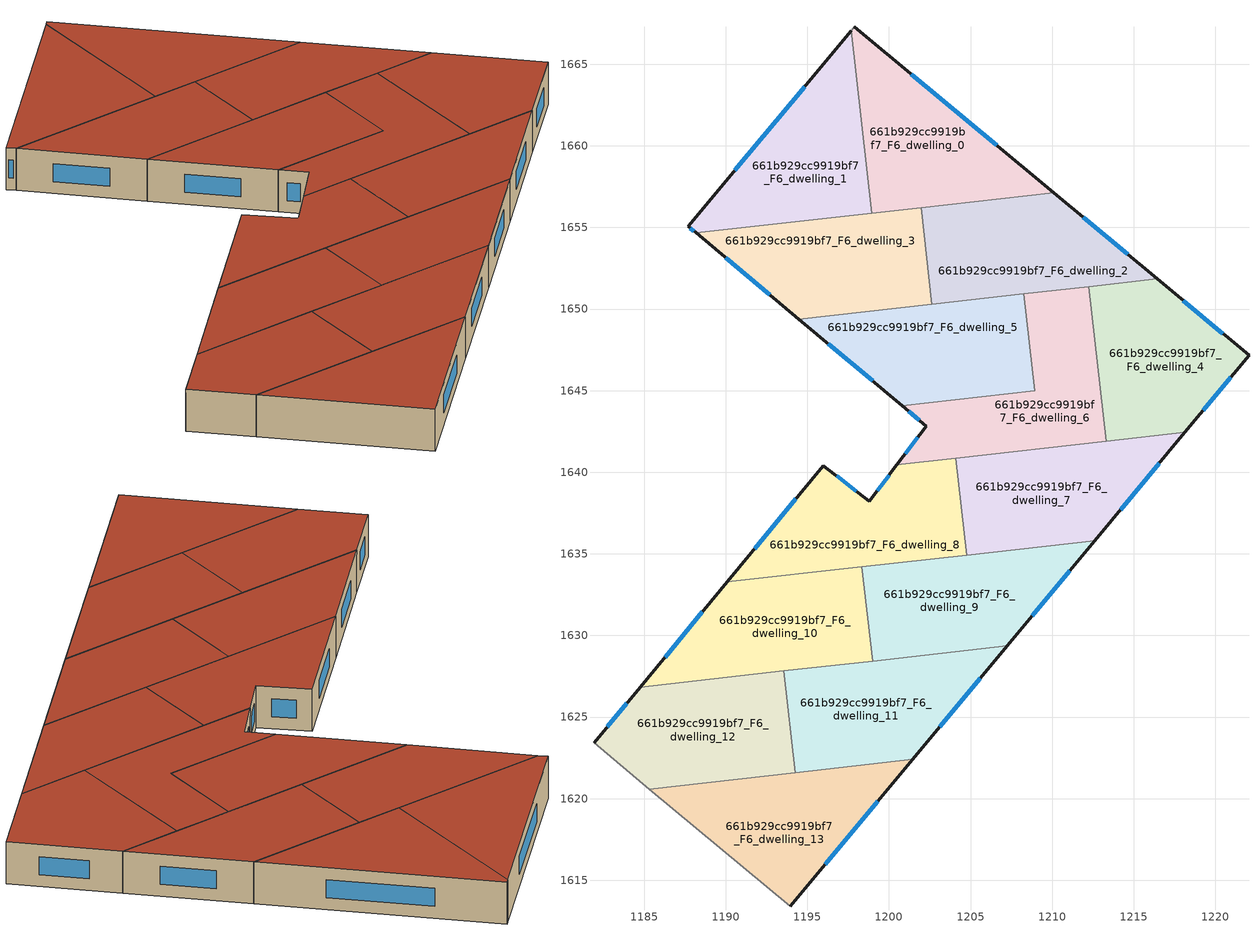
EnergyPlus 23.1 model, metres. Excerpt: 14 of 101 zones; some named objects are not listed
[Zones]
661b929cc9919bf7_F6_dwelling_0
 floor to 661b929cc9919bf7_F5_dwelling_0 (EU_floor_Construction): 1210.1,1657.13 1198.93,1655.87 1197.68,1667.05 1197.89,1667.3 z18
 wall outside (EU_wall_Construction): 1210.1,1657.13 1197.89,1667.3 z18:21
 wall to 661b929cc9919bf7_F6_dwelling_1 (EU_wall_Construction): 1197.68,1667.05 1198.93,1655.87 z18:21
 wall adiabatic (EU_wall_Construction): 1197.89,1667.3 1197.68,1667.05 z18:21
 wall to 661b929cc9919bf7_F6_dwelling_2 (EU_wall_Construction): 1201.97,1656.21 1210.1,1657.13 z18:21
 wall to 661b929cc9919bf7_F6_dwelling_3 (EU_wall_Construction): 1198.93,1655.87 1201.97,1656.21 z18:21
 window (EU_Window_Construction): 1206.61,1660.03 1201.37,1664.39 z18.86:20.14
 roof outside (EU_roof_Construction): 1210.1,1657.13 1197.89,1667.3 1197.68,1667.05 1198.93,1655.87 z21
661b929cc9919bf7_F6_dwelling_1
 floor to 661b929cc9919bf7_F5_dwelling_1 (EU_floor_Construction): 1197.68,1667.05 1198.93,1655.87 1188.19,1654.66 1187.7,1655.07 z18
 wall outside (EU_wall_Construction): 1197.68,1667.05 1187.7,1655.07 1188.19,1654.66 z18:21
 wall to 661b929cc9919bf7_F6_dwelling_3 (EU_wall_Construction): 1188.19,1654.66 1198.93,1655.87 z18:21
 window (EU_Window_Construction): 1194.83,1663.63 1190.55,1658.49 / 1187.84,1654.95 1188.05,1654.78 z18.86:20.14
 roof outside (EU_roof_Construction): 1198.93,1655.87 1197.68,1667.05 1187.7,1655.07 1188.19,1654.66 z21
661b929cc9919bf7_F6_dwelling_10
 floor to 661b929cc9919bf7_F5_dwelling_10 (EU_floor_Construction): 1198.35,1634.21 1199,1628.43 1184.76,1626.83 1190.09,1633.28 z18
 wall outside (EU_wall_Construction): 1190.09,1633.28 1184.76,1626.83 z18:21
 wall to 661b929cc9919bf7_F6_dwelling_9 (EU_wall_Construction): 1199,1628.43 1198.35,1634.21 z18:21
 wall to 661b929cc9919bf7_F6_dwelling_8 (EU_wall_Construction): 1198.35,1634.21 1190.09,1633.28 z18:21
 wall to 661b929cc9919bf7_F6_dwelling_12 (EU_wall_Construction): 1184.76,1626.83 1193.56,1627.82 z18:21
 wall to 661b929cc9919bf7_F6_dwelling_11 (EU_wall_Construction): 1193.56,1627.82 1199,1628.43 z18:21
 window (EU_Window_Construction): 1188.57,1631.44 1186.28,1628.68 z18.86:20.14
 roof outside (EU_roof_Construction): 1199,1628.43 1198.35,1634.21 1190.09,1633.28 1184.76,1626.83 z21
661b929cc9919bf7_F6_dwelling_11
 floor to 661b929cc9919bf7_F5_dwelling_11 (EU_floor_Construction): 1207.24,1629.36 1201.45,1622.4 1194.27,1621.6 1193.56,1627.82 z18
 wall outside (EU_wall_Construction): 1201.45,1622.4 1207.24,1629.36 z18:21
 wall to 661b929cc9919bf7_F6_dwelling_12 (EU_wall_Construction): 1193.56,1627.82 1194.27,1621.6 z18:21
 wall to 661b929cc9919bf7_F6_dwelling_13 (EU_wall_Construction): 1194.27,1621.6 1201.45,1622.4 z18:21
 wall to 661b929cc9919bf7_F6_dwelling_9 (EU_wall_Construction): 1207.24,1629.36 1199,1628.44 z18:21
 window (EU_Window_Construction): 1203.1,1624.39 1205.58,1627.37 z18.86:20.14
 roof outside (EU_roof_Construction): 1201.45,1622.4 1207.24,1629.36 1193.56,1627.82 1194.27,1621.6 z21
661b929cc9919bf7_F6_dwelling_12
 floor to 661b929cc9919bf7_F5_dwelling_12 (EU_floor_Construction): 1193.56,1627.82 1194.27,1621.6 1185.32,1620.59 1181.93,1623.42 1184.76,1626.83 z18
 wall outside (EU_wall_Construction): 1184.76,1626.83 1181.93,1623.42 z18:21
 wall adiabatic (EU_wall_Construction): 1181.93,1623.42 1185.32,1620.59 z18:21
 wall to 661b929cc9919bf7_F6_dwelling_13 (EU_wall_Construction): 1185.32,1620.59 1194.26,1621.6 z18:21
 window (EU_Window_Construction): 1183.95,1625.86 1182.74,1624.39 z18.86:20.14
 roof outside (EU_roof_Construction): 1194.27,1621.6 1193.56,1627.82 1184.76,1626.83 1181.93,1623.42 1185.32,1620.59 z21
661b929cc9919bf7_F6_dwelling_13
 floor to 661b929cc9919bf7_F5_dwelling_13 (EU_floor_Construction): 1201.45,1622.4 1193.95,1613.4 1185.32,1620.59 z18
 wall outside (EU_wall_Construction): 1193.95,1613.4 1201.45,1622.4 z18:21
 wall adiabatic (EU_wall_Construction): 1185.32,1620.59 1193.95,1613.4 z18:21
 window (EU_Window_Construction): 1196.09,1615.97 1199.3,1619.83 z18.86:20.14
 roof outside (EU_roof_Construction): 1193.95,1613.4 1201.45,1622.4 1185.32,1620.59 z21
661b929cc9919bf7_F6_dwelling_2
 floor to 661b929cc9919bf7_F5_dwelling_2 (EU_floor_Construction): 1216.44,1651.84 1202.64,1650.29 1201.97,1656.21 1210.1,1657.13 z18
 wall outside (EU_wall_Construction): 1216.44,1651.84 1210.1,1657.13 z18:21
 wall to 661b929cc9919bf7_F6_dwelling_3 (EU_wall_Construction): 1201.97,1656.21 1202.64,1650.29 z18:21
 wall to 661b929cc9919bf7_F6_dwelling_5 (EU_wall_Construction): 1202.64,1650.29 1208.26,1650.92 z18:21
 wall to 661b929cc9919bf7_F6_dwelling_4 (EU_wall_Construction): 1212.24,1651.37 1216.44,1651.84 z18:21
 wall to 661b929cc9919bf7_F6_dwelling_6 (EU_wall_Construction): 1208.26,1650.92 1212.24,1651.37 z18:21
 window (EU_Window_Construction): 1214.63,1653.35 1211.91,1655.62 z18.86:20.14
 roof outside (EU_roof_Construction): 1216.44,1651.84 1210.1,1657.13 1201.97,1656.21 1202.64,1650.29 z21
661b929cc9919bf7_F6_dwelling_3
 floor to 661b929cc9919bf7_F5_dwelling_3 (EU_floor_Construction): 1201.97,1656.21 1202.64,1650.29 1194.49,1649.38 1188.19,1654.66 z18
 wall outside (EU_wall_Construction): 1188.19,1654.66 1194.49,1649.38 z18:21
 wall to 661b929cc9919bf7_F6_dwelling_5 (EU_wall_Construction): 1194.49,1649.38 1202.64,1650.29 z18:21
 window (EU_Window_Construction): 1189.99,1653.15 1192.69,1650.89 z18.86:20.14
 roof outside (EU_roof_Construction): 1202.64,1650.29 1201.97,1656.21 1188.19,1654.66 1194.49,1649.38 z21
661b929cc9919bf7_F6_dwelling_4
 floor to 661b929cc9919bf7_F5_dwelling_4 (EU_floor_Construction): 1222.06,1647.16 1218.14,1642.45 1213.31,1641.91 1212.24,1651.37 1216.44,1651.84 z18
 wall outside (EU_wall_Construction): 1218.14,1642.45 1222.06,1647.16 1216.44,1651.84 z18:21
 wall to 661b929cc9919bf7_F6_dwelling_6 (EU_wall_Construction): 1212.24,1651.37 1213.31,1641.91 z18:21
 wall to 661b929cc9919bf7_F6_dwelling_7 (EU_wall_Construction): 1213.31,1641.91 1218.14,1642.45 z18:21
 window (EU_Window_Construction): 1219.26,1643.8 1220.94,1645.82 / 1220.45,1648.5 1218.05,1650.51 z18.86:20.14
 roof outside (EU_roof_Construction): 1218.14,1642.45 1222.06,1647.16 1216.44,1651.84 1212.24,1651.37 1213.31,1641.91 z21
661b929cc9919bf7_F6_dwelling_5
 floor to 661b929cc9919bf7_F5_dwelling_5 (EU_floor_Construction): 1208.26,1650.92 1208.92,1644.99 1200.8,1644.08 1194.49,1649.38 z18
 wall outside (EU_wall_Construction): 1194.49,1649.38 1200.8,1644.08 z18:21
 wall to 661b929cc9919bf7_F6_dwelling_6 (EU_wall_Construction): 1200.8,1644.08 1208.92,1644.99 1208.26,1650.92 z18:21
 window (EU_Window_Construction): 1196.29,1647.86 1199,1645.59 z18.86:20.14
 roof outside (EU_roof_Construction): 1208.92,1644.99 1208.26,1650.92 1194.49,1649.38 1200.8,1644.08 z21
661b929cc9919bf7_F6_dwelling_6
 floor to 661b929cc9919bf7_F5_dwelling_6 (EU_floor_Construction): 1212.24,1651.37 1213.31,1641.91 1200.49,1640.47 1202.29,1642.83 1200.8,1644.08 1208.92,1644.99 1208.26,1650.92 z18
 wall outside (EU_wall_Construction): 1200.8,1644.08 1202.29,1642.83 1200.49,1640.47 z18:21
 wall to 661b929cc9919bf7_F6_dwelling_8 (EU_wall_Construction): 1200.49,1640.47 1204.09,1640.87 z18:21
 wall to 661b929cc9919bf7_F6_dwelling_7 (EU_wall_Construction): 1204.09,1640.87 1213.31,1641.91 z18:21
 window (EU_Window_Construction): 1201.77,1642.16 1201,1641.14 / 1201.23,1643.72 1201.86,1643.19 z18.86:20.14
 roof outside (EU_roof_Construction): 1213.31,1641.91 1212.24,1651.37 1208.26,1650.92 1208.92,1644.99 1200.8,1644.08 1202.29,1642.83 1200.49,1640.47 z21
661b929cc9919bf7_F6_dwelling_7
 floor to 661b929cc9919bf7_F5_dwelling_7 (EU_floor_Construction): 1218.14,1642.45 1212.61,1635.81 1204.76,1634.93 1204.09,1640.87 z18
 wall outside (EU_wall_Construction): 1212.61,1635.81 1218.14,1642.45 z18:21
 wall to 661b929cc9919bf7_F6_dwelling_8 (EU_wall_Construction): 1204.09,1640.87 1204.76,1634.93 z18:21
 wall to 661b929cc9919bf7_F6_dwelling_9 (EU_wall_Construction): 1204.76,1634.93 1212.61,1635.81 z18:21
 window (EU_Window_Construction): 1214.19,1637.71 1216.56,1640.55 z18.86:20.14
 roof outside (EU_roof_Construction): 1212.61,1635.81 1218.14,1642.45 1204.09,1640.87 1204.76,1634.93 z21
661b929cc9919bf7_F6_dwelling_8
 floor to 661b929cc9919bf7_F5_dwelling_8 (EU_floor_Construction): 1204.09,1640.87 1204.76,1634.93 1190.09,1633.28 1195.99,1640.4 1198.79,1638.23 1200.49,1640.47 z18
 wall outside (EU_wall_Construction): 1200.49,1640.47 1198.79,1638.23 1195.99,1640.4 1190.09,1633.28 z18:21
 wall to 661b929cc9919bf7_F6_dwelling_9 (EU_wall_Construction): 1198.35,1634.21 1204.76,1634.93 z18:21
 window (EU_Window_Construction): 1194.3,1638.37 1191.78,1635.31 / 1197.99,1638.85 1196.79,1639.78 / 1200,1639.83 1199.28,1638.87 z18.86:20.14
 roof outside (EU_roof_Construction): 1204.76,1634.93 1204.09,1640.87 1200.49,1640.47 1198.79,1638.23 1195.99,1640.4 1190.09,1633.28 z21
661b929cc9919bf7_F6_dwelling_9
 floor to 661b929cc9919bf7_F5_dwelling_9 (EU_floor_Construction): 1212.61,1635.81 1207.24,1629.36 1199,1628.43 1198.35,1634.21 z18
 wall outside (EU_wall_Construction): 1207.24,1629.36 1212.61,1635.81 z18:21
 window (EU_Window_Construction): 1208.77,1631.2 1211.07,1633.97 z18.86:20.14
 roof outside (EU_roof_Construction): 1207.24,1629.36 1212.61,1635.81 1198.35,1634.21 1199,1628.43 z21
[Building]
EU S2 Campaign: North Axis=0; Terrain=City; Solar Distribution=FullExterior
[Site:Location]
Helsinki-Vantaa.AP: Latitude=60.317; Longitude=24.963; Time Zone=2; Elevation=54.6
[SizingPeriod:WeatherFileDays]
AnnualSizingPeriod: Begin Month=1; Begin Day of Month=1; End Month=12; End Day of Month=31; Day of Week for Start Day=Monday; Use Weather File Daylight Saving Period=No; Use Weather File Rain and Snow Indicators=No
[MATERIAL]
EU_InternalMass_Material: Roughness=MediumRough; Thickness=0.1; Conductivity=1; Density=1800; Specific Heat=900; Thermal Absorptance=0.9; Solar Absorptance=0.7; Visible Absorptance=0.7
[MATERIAL:NOMASS] Roughness=MediumRough; Thermal Absorptance=0.9; Solar Absorptance=0.7; Visible Absorptance=0.7
Name | Thermal Resistance
EU_wall_NoMass | 1.10183
EU_roof_NoMass; EU_floor_NoMass | 1.70606
[WINDOWMATERIAL:SIMPLEGLAZINGSYSTEM]
EU_Window_SimpleGlazing: UFactor=3.11035; Solar Heat Gain Coefficient=0.8; Visible Transmittance=0.8
[CONSTRUCTION]
EU_wall_Construction: EU_wall_NoMass
EU_roof_Construction: EU_roof_NoMass
EU_floor_Construction: EU_floor_NoMass
EU_Window_Construction: EU_Window_SimpleGlazing
EU_InternalMass_Construction: EU_InternalMass_Material
[ZONE] Type=1; Multiplier=1; Ceiling Height=autocalculate; Floor Area=autocalculate; Part of Total Floor Area=Yes
Name | Volume
661b929cc9919bf7_F6_dwelling_0 | 197.306
661b929cc9919bf7_F6_dwelling_1 | 197.28
661b929cc9919bf7_F6_dwelling_10; 661b929cc9919bf7_F6_dwelling_3 | 197.274
661b929cc9919bf7_F6_dwelling_11 | 197.284
661b929cc9919bf7_F6_dwelling_12 | 197.295
661b929cc9919bf7_F6_dwelling_13 | 197.289
661b929cc9919bf7_F6_dwelling_2; 661b929cc9919bf7_F6_dwelling_5 | 197.272
661b929cc9919bf7_F6_dwelling_4 | 196.968
661b929cc9919bf7_F6_dwelling_6 | 196.979
661b929cc9919bf7_F6_dwelling_7 | 197.591
661b929cc9919bf7_F6_dwelling_8 | 197.573
661b929cc9919bf7_F6_dwelling_9 | 197.277
[INTERNALMASS] Construction=EU_InternalMass_Construction
Name | Zone or ZoneList | Surface Area
661b929cc9919bf7_F6_dwelling_0_EU_InternalMass | 661b929cc9919bf7_F6_dwelling_0 | 65.7637
661b929cc9919bf7_F6_dwelling_1_EU_InternalMass | 661b929cc9919bf7_F6_dwelling_1 | 65.7606
661b929cc9919bf7_F6_dwelling_2_EU_InternalMass | 661b929cc9919bf7_F6_dwelling_2 | 65.7568
661b929cc9919bf7_F6_dwelling_3_EU_InternalMass | 661b929cc9919bf7_F6_dwelling_3 | 65.7572
661b929cc9919bf7_F6_dwelling_4_EU_InternalMass | 661b929cc9919bf7_F6_dwelling_4 | 65.6548
661b929cc9919bf7_F6_dwelling_5_EU_InternalMass | 661b929cc9919bf7_F6_dwelling_5 | 65.7572
661b929cc9919bf7_F6_dwelling_6_EU_InternalMass | 661b929cc9919bf7_F6_dwelling_6 | 65.6592
661b929cc9919bf7_F6_dwelling_7_EU_InternalMass | 661b929cc9919bf7_F6_dwelling_7 | 65.8635
661b929cc9919bf7_F6_dwelling_8_EU_InternalMass | 661b929cc9919bf7_F6_dwelling_8 | 65.8644
661b929cc9919bf7_F6_dwelling_9_EU_InternalMass | 661b929cc9919bf7_F6_dwelling_9 | 65.7608
661b929cc9919bf7_F6_dwelling_10_EU_InternalMass | 661b929cc9919bf7_F6_dwelling_10 | 65.7576
661b929cc9919bf7_F6_dwelling_11_EU_InternalMass | 661b929cc9919bf7_F6_dwelling_11 | 65.7608
661b929cc9919bf7_F6_dwelling_12_EU_InternalMass | 661b929cc9919bf7_F6_dwelling_12 | 65.7661
661b929cc9919bf7_F6_dwelling_13_EU_InternalMass | 661b929cc9919bf7_F6_dwelling_13 | 65.7628
[OTHEREQUIPMENT] Fuel Type=Electricity; Design Level Calculation Method=Watts/Area; Power per Zone Floor Area=1; Fraction Latent=0; Fraction Radiant=0; Fraction Lost=0; Carbon Dioxide Generation Rate=0; EndUse Subcategory=EU_Step8_InternalGains
Name | Zone or ZoneList or Space or SpaceList | Schedule
EU_Step8_InternalGain_661b929cc9919bf7_F6_dwelling_0_f000 | 661b929cc9919bf7_F6_dwelling_0 | EU_Step8_GainSchedule_661b929cc9919bf7_F6_dwelling_0_f000
EU_Step8_InternalGain_661b929cc9919bf7_F6_dwelling_1_f000 | 661b929cc9919bf7_F6_dwelling_1 | EU_Step8_GainSchedule_661b929cc9919bf7_F6_dwelling_1_f000
EU_Step8_InternalGain_661b929cc9919bf7_F6_dwelling_2_f000 | 661b929cc9919bf7_F6_dwelling_2 | EU_Step8_GainSchedule_661b929cc9919bf7_F6_dwelling_2_f000
EU_Step8_InternalGain_661b929cc9919bf7_F6_dwelling_3_f000 | 661b929cc9919bf7_F6_dwelling_3 | EU_Step8_GainSchedule_661b929cc9919bf7_F6_dwelling_3_f000
EU_Step8_InternalGain_661b929cc9919bf7_F6_dwelling_4_f000 | 661b929cc9919bf7_F6_dwelling_4 | EU_Step8_GainSchedule_661b929cc9919bf7_F6_dwelling_4_f000
EU_Step8_InternalGain_661b929cc9919bf7_F6_dwelling_5_f000 | 661b929cc9919bf7_F6_dwelling_5 | EU_Step8_GainSchedule_661b929cc9919bf7_F6_dwelling_5_f000
EU_Step8_InternalGain_661b929cc9919bf7_F6_dwelling_6_f000 | 661b929cc9919bf7_F6_dwelling_6 | EU_Step8_GainSchedule_661b929cc9919bf7_F6_dwelling_6_f000
EU_Step8_InternalGain_661b929cc9919bf7_F6_dwelling_7_f000 | 661b929cc9919bf7_F6_dwelling_7 | EU_Step8_GainSchedule_661b929cc9919bf7_F6_dwelling_7_f000
EU_Step8_InternalGain_661b929cc9919bf7_F6_dwelling_8_f000 | 661b929cc9919bf7_F6_dwelling_8 | EU_Step8_GainSchedule_661b929cc9919bf7_F6_dwelling_8_f000
EU_Step8_InternalGain_661b929cc9919bf7_F6_dwelling_9_f000 | 661b929cc9919bf7_F6_dwelling_9 | EU_Step8_GainSchedule_661b929cc9919bf7_F6_dwelling_9_f000
EU_Step8_InternalGain_661b929cc9919bf7_F6_dwelling_10_f000 | 661b929cc9919bf7_F6_dwelling_10 | EU_Step8_GainSchedule_661b929cc9919bf7_F6_dwelling_10_f000
EU_Step8_InternalGain_661b929cc9919bf7_F6_dwelling_11_f000 | 661b929cc9919bf7_F6_dwelling_11 | EU_Step8_GainSchedule_661b929cc9919bf7_F6_dwelling_11_f000
EU_Step8_InternalGain_661b929cc9919bf7_F6_dwelling_12_f000 | 661b929cc9919bf7_F6_dwelling_12 | EU_Step8_GainSchedule_661b929cc9919bf7_F6_dwelling_12_f000
EU_Step8_InternalGain_661b929cc9919bf7_F6_dwelling_13_f000 | 661b929cc9919bf7_F6_dwelling_13 | EU_Step8_GainSchedule_661b929cc9919bf7_F6_dwelling_13_f000
[ZONEVENTILATION:DESIGNFLOWRATE] Schedule=EU_AlwaysOn; Design Flow Rate Calculation Method=AirChanges/Hour; Air Changes per Hour=0.756316; Ventilation Type=Natural; Fan Pressure Rise=0; Fan Total Efficiency=1; Constant Term Coefficient=1; Temperature Term Coefficient=0; Velocity Term Coefficient=0; Velocity Squared Term Coefficient=0; Minimum Indoor Temperature=-100; Maximum Indoor Temperature=100; Delta Temperature=-100; Minimum Outdoor Temperature=-100; Maximum Outdoor Temperature=100; Maximum Wind Speed=40
Name | Zone or ZoneList or Space or SpaceList
EU_ConstantAir_661b929cc9919bf7_F6_dwelling_0 | 661b929cc9919bf7_F6_dwelling_0
EU_ConstantAir_661b929cc9919bf7_F6_dwelling_1 | 661b929cc9919bf7_F6_dwelling_1
EU_ConstantAir_661b929cc9919bf7_F6_dwelling_2 | 661b929cc9919bf7_F6_dwelling_2
EU_ConstantAir_661b929cc9919bf7_F6_dwelling_3 | 661b929cc9919bf7_F6_dwelling_3
EU_ConstantAir_661b929cc9919bf7_F6_dwelling_4 | 661b929cc9919bf7_F6_dwelling_4
EU_ConstantAir_661b929cc9919bf7_F6_dwelling_5 | 661b929cc9919bf7_F6_dwelling_5
EU_ConstantAir_661b929cc9919bf7_F6_dwelling_6 | 661b929cc9919bf7_F6_dwelling_6
EU_ConstantAir_661b929cc9919bf7_F6_dwelling_7 | 661b929cc9919bf7_F6_dwelling_7
EU_ConstantAir_661b929cc9919bf7_F6_dwelling_8 | 661b929cc9919bf7_F6_dwelling_8
EU_ConstantAir_661b929cc9919bf7_F6_dwelling_9 | 661b929cc9919bf7_F6_dwelling_9
EU_ConstantAir_661b929cc9919bf7_F6_dwelling_10 | 661b929cc9919bf7_F6_dwelling_10
EU_ConstantAir_661b929cc9919bf7_F6_dwelling_11 | 661b929cc9919bf7_F6_dwelling_11
EU_ConstantAir_661b929cc9919bf7_F6_dwelling_12 | 661b929cc9919bf7_F6_dwelling_12
EU_ConstantAir_661b929cc9919bf7_F6_dwelling_13 | 661b929cc9919bf7_F6_dwelling_13
[HVACTEMPLATE:ZONE:IDEALLOADSAIRSYSTEM] System Availability Schedule=EU_AlwaysOn; Maximum Heating Supply Air Temperature=50; Minimum Cooling Supply Air Temperature=13; Maximum Heating Supply Air Humidity Ratio=0.0156; Minimum Cooling Supply Air Humidity Ratio=0.0077; Heating Limit=NoLimit; Cooling Limit=NoLimit; Heating Availability Schedule=EU_AlwaysOn; Cooling Availability Schedule=EU_CoolingOff; Dehumidification Control Type=ConstantSensibleHeatRatio; Cooling Sensible Heat Ratio=0.7; Dehumidification Setpoint=60; Humidification Control Type=None; Humidification Setpoint=30; Outdoor Air Method=None; Outdoor Air Flow Rate per Person=0.00944; Outdoor Air Flow Rate per Zone Floor Area=0; Outdoor Air Flow Rate per Zone=0; Demand Controlled Ventilation Type=None; Outdoor Air Economizer Type=NoEconomizer; Heat Recovery Type=None; Sensible Heat Recovery Effectiveness=0.7; Latent Heat Recovery Effectiveness=0.65
Name | Template Thermostat
661b929cc9919bf7_F6_dwelling_0 | EU_HeatOnly_661b929cc9919bf7_F6_dwelling_0
661b929cc9919bf7_F6_dwelling_1 | EU_HeatOnly_661b929cc9919bf7_F6_dwelling_1
661b929cc9919bf7_F6_dwelling_2 | EU_HeatOnly_661b929cc9919bf7_F6_dwelling_2
661b929cc9919bf7_F6_dwelling_3 | EU_HeatOnly_661b929cc9919bf7_F6_dwelling_3
661b929cc9919bf7_F6_dwelling_4 | EU_HeatOnly_661b929cc9919bf7_F6_dwelling_4
661b929cc9919bf7_F6_dwelling_5 | EU_HeatOnly_661b929cc9919bf7_F6_dwelling_5
661b929cc9919bf7_F6_dwelling_6 | EU_HeatOnly_661b929cc9919bf7_F6_dwelling_6
661b929cc9919bf7_F6_dwelling_7 | EU_HeatOnly_661b929cc9919bf7_F6_dwelling_7
661b929cc9919bf7_F6_dwelling_8 | EU_HeatOnly_661b929cc9919bf7_F6_dwelling_8
661b929cc9919bf7_F6_dwelling_9 | EU_HeatOnly_661b929cc9919bf7_F6_dwelling_9
661b929cc9919bf7_F6_dwelling_10 | EU_HeatOnly_661b929cc9919bf7_F6_dwelling_10
661b929cc9919bf7_F6_dwelling_11 | EU_HeatOnly_661b929cc9919bf7_F6_dwelling_11
661b929cc9919bf7_F6_dwelling_12 | EU_HeatOnly_661b929cc9919bf7_F6_dwelling_12
661b929cc9919bf7_F6_dwelling_13 | EU_HeatOnly_661b929cc9919bf7_F6_dwelling_13
[SIZING:ZONE] Zone Cooling Design Supply Air Temperature Input Method=SupplyAirTemperature; Zone Cooling Design Supply Air Temperature=13; Zone Heating Design Supply Air Temperature Input Method=SupplyAirTemperature; Zone Heating Design Supply Air Temperature=50; Zone Cooling Design Supply Air Humidity Ratio=0.008; Zone Heating Design Supply Air Humidity Ratio=0.008; Cooling Design Air Flow Method=DesignDay; Cooling Design Air Flow Rate=0; Cooling Minimum Air Flow per Zone Floor Area=0.000762; Cooling Minimum Air Flow=0; Cooling Minimum Air Flow Fraction=0.2; Heating Design Air Flow Method=DesignDay; Heating Design Air Flow Rate=0; Heating Maximum Air Flow per Zone Floor Area=0.002032; Heating Maximum Air Flow=0.141576; Heating Maximum Air Flow Fraction=0.3; Account for Dedicated Outdoor Air System=No; Dedicated Outdoor Air System Control Strategy=NeutralSupplyAir; Dedicated Outdoor Air Low Setpoint Temperature for Design=autosize; Dedicated Outdoor Air High Setpoint Temperature for Design=autosize; Zone Load Sizing Method=Sensible Load Only No Latent Load; Zone Latent Cooling Design Supply Air Humidity Ratio Input Method=HumidityRatioDifference; Zone Cooling Design Supply Air Humidity Ratio Difference=0.005; Zone Latent Heating Design Supply Air Humidity Ratio Input Method=HumidityRatioDifference; Zone Humidification Design Supply Air Humidity Ratio Difference=0.005
661b929cc9919bf7_F6_dwelling_0; 661b929cc9919bf7_F6_dwelling_1; 661b929cc9919bf7_F6_dwelling_2; 661b929cc9919bf7_F6_dwelling_3; 661b929cc9919bf7_F6_dwelling_4; 661b929cc9919bf7_F6_dwelling_5; 661b929cc9919bf7_F6_dwelling_6; 661b929cc9919bf7_F6_dwelling_7; 661b929cc9919bf7_F6_dwelling_8; 661b929cc9919bf7_F6_dwelling_9; 661b929cc9919bf7_F6_dwelling_10; 661b929cc9919bf7_F6_dwelling_11; 661b929cc9919bf7_F6_dwelling_12; 661b929cc9919bf7_F6_dwelling_13
[SCHEDULE:CONSTANT]
Name | Hourly Value
EU_AlwaysOn | 1
EU_CoolingOff | 0
[SCHEDULE:FILE] Column Number=1; Rows to Skip at Top=0; Number of Hours of Data=8760; Column Separator=Comma; Interpolate to Timestep=No; Minutes per Item=60; Adjust Schedule for Daylight Savings=Yes
Name | File
EU_Step8_GainSchedule_661b929cc9919bf7_F6_dwelling_0_f000 | ../../schedules/661b929cc9919bf7/661b929cc9919bf7_F6_dwelling_0_f000_gain.csv
EU_Step8_GainSchedule_661b929cc9919bf7_F6_dwelling_1_f000 | ../../schedules/661b929cc9919bf7/661b929cc9919bf7_F6_dwelling_1_f000_gain.csv
EU_Step8_GainSchedule_661b929cc9919bf7_F6_dwelling_2_f000 | ../../schedules/661b929cc9919bf7/661b929cc9919bf7_F6_dwelling_2_f000_gain.csv
EU_Step8_GainSchedule_661b929cc9919bf7_F6_dwelling_3_f000 | ../../schedules/661b929cc9919bf7/661b929cc9919bf7_F6_dwelling_3_f000_gain.csv
EU_Step8_GainSchedule_661b929cc9919bf7_F6_dwelling_4_f000 | ../../schedules/661b929cc9919bf7/661b929cc9919bf7_F6_dwelling_4_f000_gain.csv
EU_Step8_GainSchedule_661b929cc9919bf7_F6_dwelling_5_f000 | ../../schedules/661b929cc9919bf7/661b929cc9919bf7_F6_dwelling_5_f000_gain.csv
EU_Step8_GainSchedule_661b929cc9919bf7_F6_dwelling_6_f000 | ../../schedules/661b929cc9919bf7/661b929cc9919bf7_F6_dwelling_6_f000_gain.csv
EU_Step8_GainSchedule_661b929cc9919bf7_F6_dwelling_7_f000 | ../../schedules/661b929cc9919bf7/661b929cc9919bf7_F6_dwelling_7_f000_gain.csv
EU_Step8_GainSchedule_661b929cc9919bf7_F6_dwelling_8_f000 | ../../schedules/661b929cc9919bf7/661b929cc9919bf7_F6_dwelling_8_f000_gain.csv
EU_Step8_GainSchedule_661b929cc9919bf7_F6_dwelling_9_f000 | ../../schedules/661b929cc9919bf7/661b929cc9919bf7_F6_dwelling_9_f000_gain.csv
EU_Step8_GainSchedule_661b929cc9919bf7_F6_dwelling_10_f000 | ../../schedules/661b929cc9919bf7/661b929cc9919bf7_F6_dwelling_10_f000_gain.csv
EU_Step8_GainSchedule_661b929cc9919bf7_F6_dwelling_11_f000 | ../../schedules/661b929cc9919bf7/661b929cc9919bf7_F6_dwelling_11_f000_gain.csv
EU_Step8_GainSchedule_661b929cc9919bf7_F6_dwelling_12_f000 | ../../schedules/661b929cc9919bf7/661b929cc9919bf7_F6_dwelling_12_f000_gain.csv
EU_Step8_GainSchedule_661b929cc9919bf7_F6_dwelling_13_f000 | ../../schedules/661b929cc9919bf7/661b929cc9919bf7_F6_dwelling_13_f000_gain.csv
